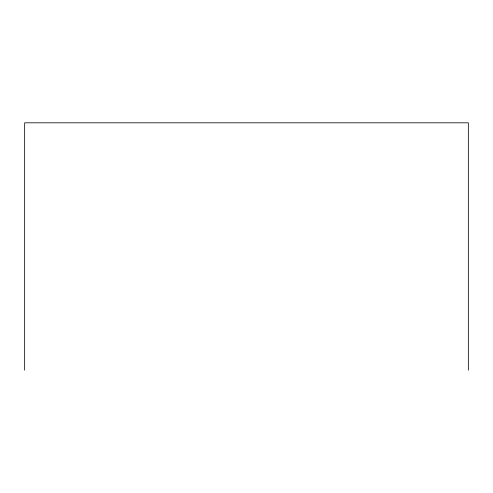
<?xml version="1.0" encoding="UTF-8"?>
<svg xmlns="http://www.w3.org/2000/svg" width="493" height="493" viewBox="0 0 493 493"><rect width="100%" height="100%" fill="white"/><g stroke="black" fill="none" stroke-linecap="round" stroke-linejoin="round"><path stroke-width="0.74" d="M468.35 370.181L468.35 122.819L24.65 122.819L24.65 370.181"/></g></svg>
